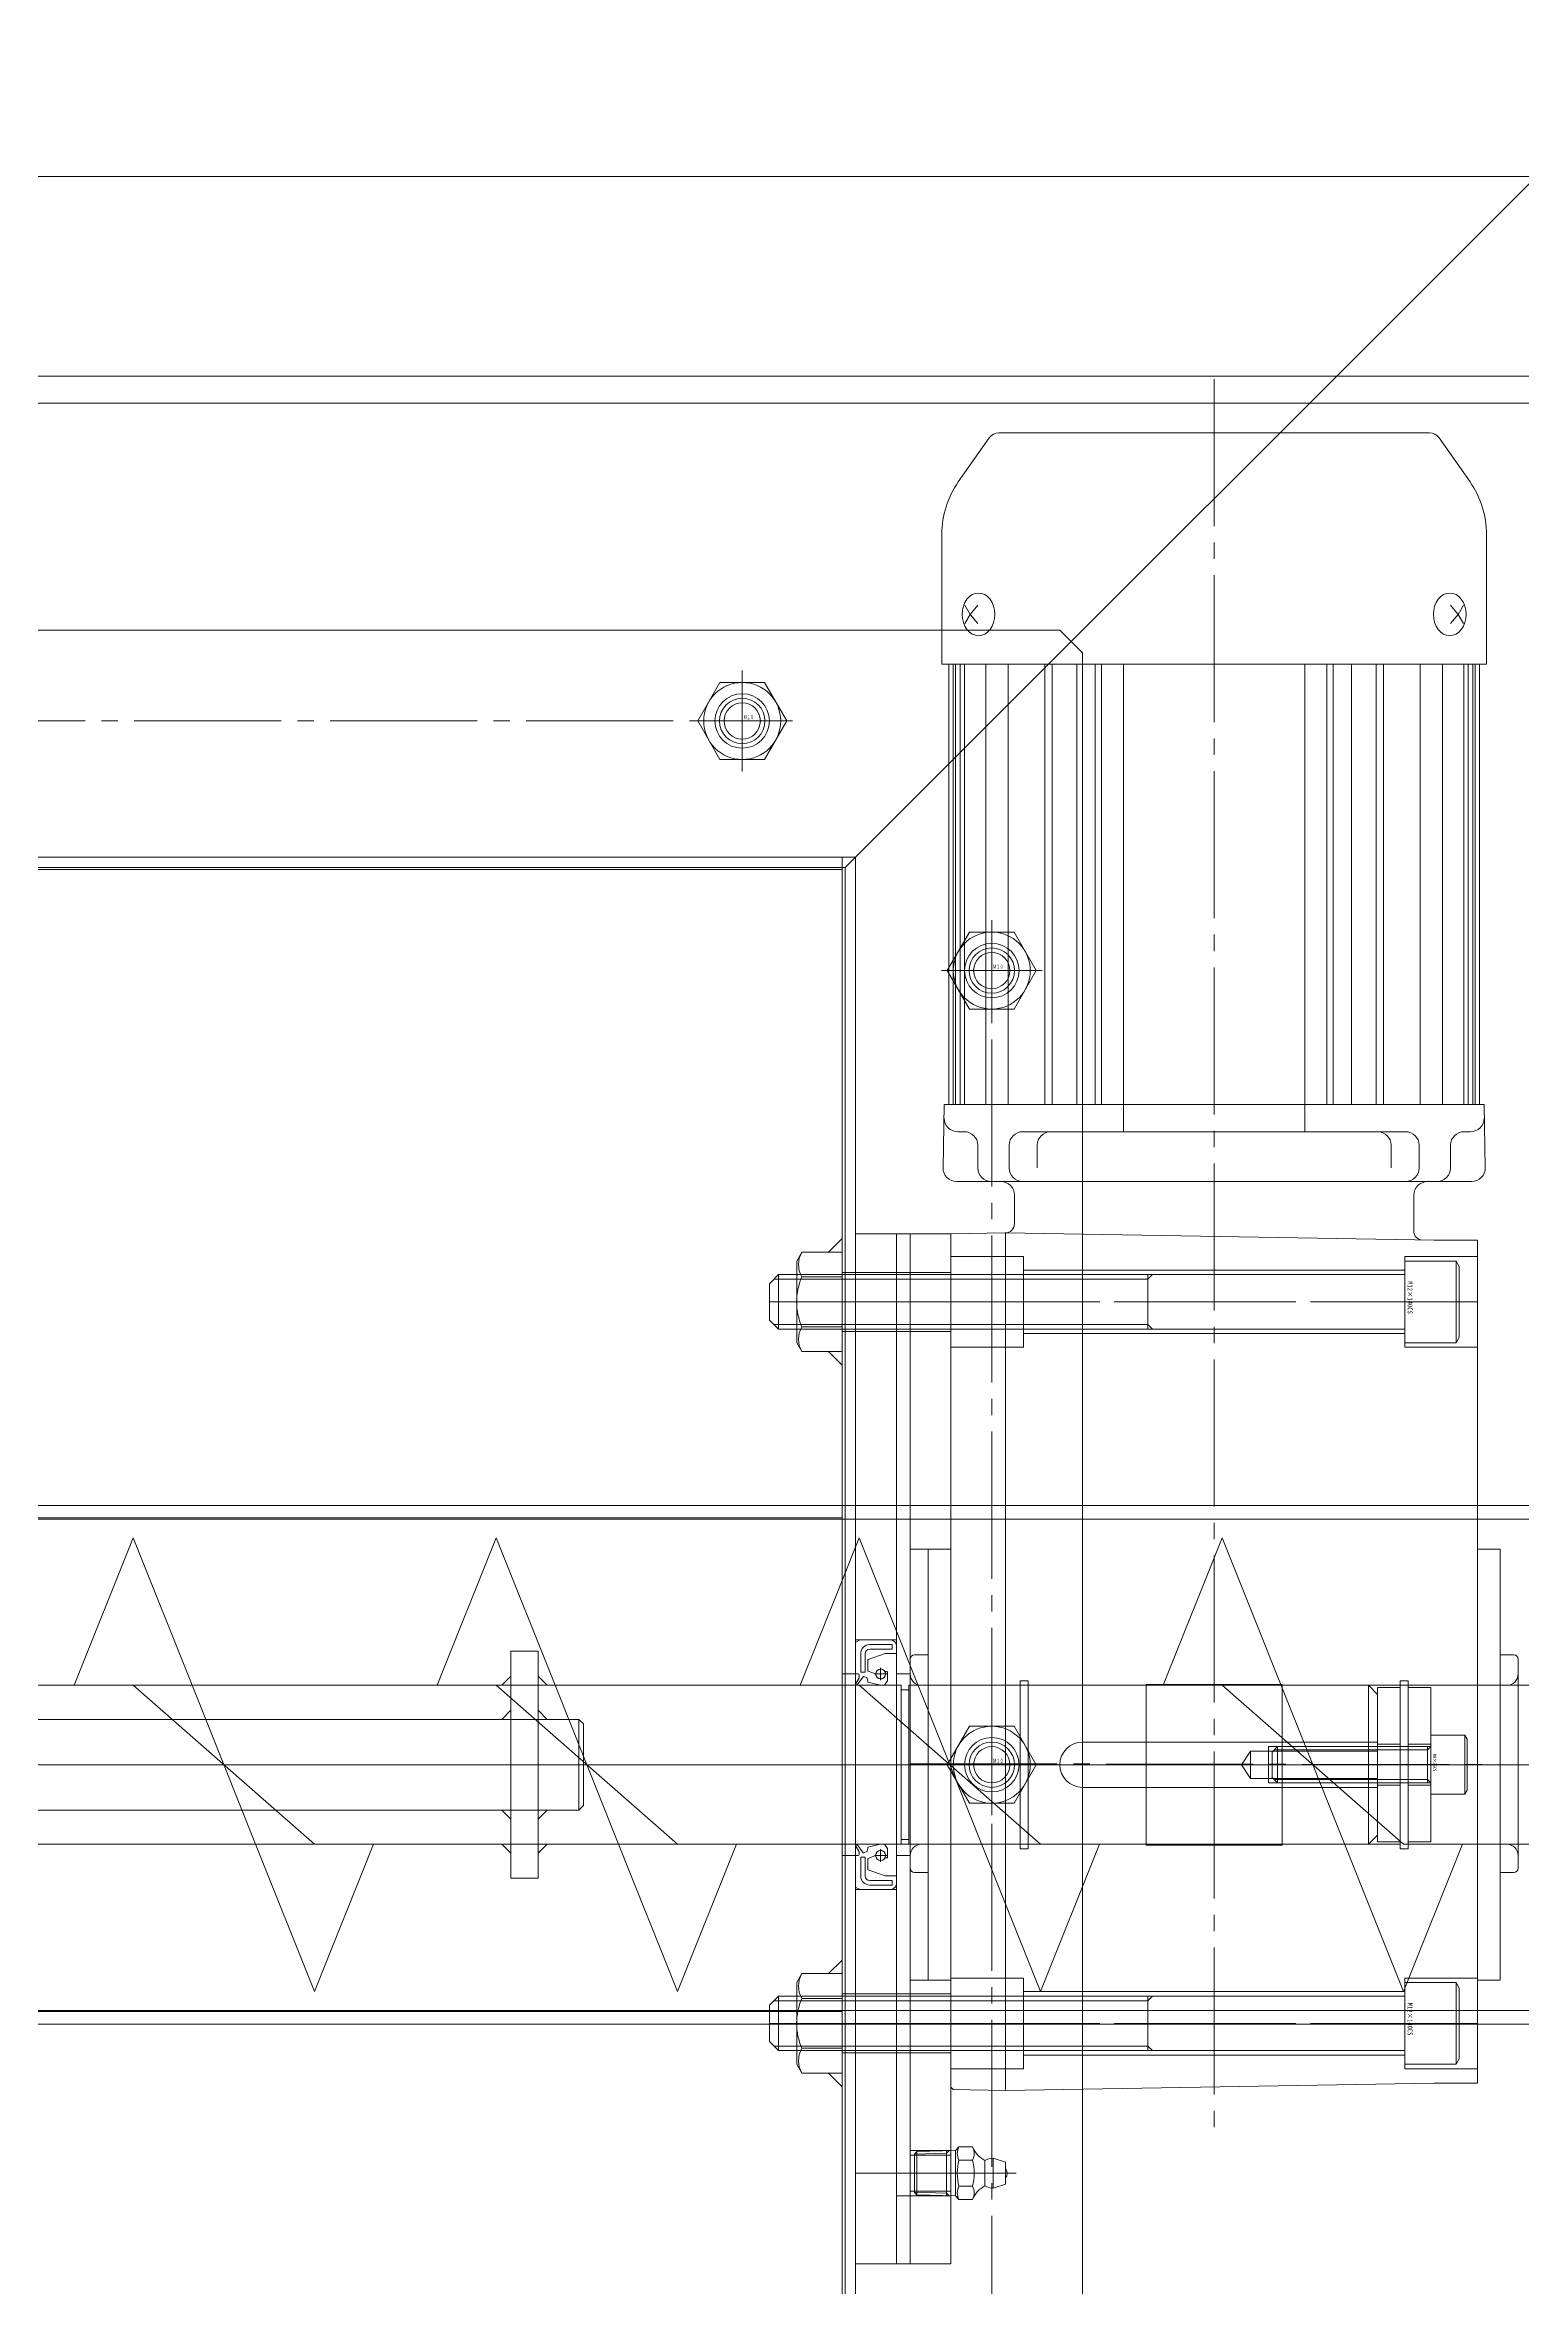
# Model space of a CAD drawing. Units: millimetres at full size. Extents: x -19442 to 19442, y -5866 to 5866.
# Drawn here: x 6151.1 to 6476.6, y 2215.5 to 2709.6 of the extents above; entities that cross this region are included whole.
import ezdxf
from ezdxf.enums import TextEntityAlignment as Align

# ---------------------------------------------------------------- set-up
doc = ezdxf.new("R2010")
doc.units = ezdxf.units.MM
doc.header["$LTSCALE"] = 3.6
doc.linetypes.add('CHAIN2', pattern=[12, 9, -1, 1, -1])
for name, color, linetype, lineweight in [('0-3_04_HIDDEN', 7, 'Continuous', 9), ('0-4_05_CENTER', 2, 'CHAIN2', 9), ('0-6_0', 2, 'Continuous', 9), ('0-7_10_DRAFT', 1, 'Continuous', 9), ('0-8_03_かくれ線', 5, 'Continuous', 9), ('0-9_04_中心線', 4, 'CHAIN2', 9), ('0-C_01_外形線', 134, 'Continuous', 9), ('0-D_02_細線', 6, 'Continuous', 9)]:
    doc.layers.add(name, color=color, linetype=linetype, lineweight=lineweight)
doc.styles.add('ＭＳ ゴシック', font='')
doc.styles.get('ＭＳ ゴシック').set_extended_font_data('MS Gothic')

# ---------------------------------------------------------------- blocks, each defined once
blk = doc.blocks.new('A$C1140449C_1')
at = {"layer": '0-3_04_HIDDEN'}
for points in [[(-245, -250), (245, -250), (250, -245), (250, 245), (245, 250), (-245, 250), (-250, 245), (-250, -245)], [(-200, -200), (200, -200), (200, 200), (-200, 200)]]:
    blk.add_lwpolyline(points, close=True, dxfattribs=at)
for centre in [(175, 230), (230, 175), (230, 0)]:
    blk.add_circle(centre, 6, dxfattribs=at)
at = {"layer": '0-4_05_CENTER'}
for p, q in [((175, 220), (175, 240)), ((165, 230), (185, 230)), ((230, 185), (230, 165)), ((220, 175), (240, 175)), ((230, 10), (230, -10)), ((668.35, 0), (-668.35, 0)), ((220, 0), (240, 0))]:
    blk.add_line(p, q, dxfattribs=at)
at = {"layer": '0-6_0', "color": 134}
blk.add_line((598, 598), (197.7, 197.7), dxfattribs=at)
blk.add_lwpolyline([(-197.7, -197.7), (197.7, -197.7), (197.7, 197.7), (-197.7, 197.7)], close=True, dxfattribs=at)
blk = doc.blocks.new('M10Nua_1_1_1')
at = {"layer": '0-3_04_HIDDEN', "linetype": 'CHAIN2'}
for p, q in [((0, -11.104), (0, 11.104)), ((11.104, 0), (-11.104, 0))]:
    blk.add_line(p, q, dxfattribs=at)
at = {"layer": '0-3_04_HIDDEN'}
for q in [(-9.8, 0), (4.9, 8.487)]:
    blk.add_line((-4.9, 8.487), q, dxfattribs=at)
for points in [[(4.9, -8.487), (9.8, 0), (4.9, 8.487)], [(-9.8, 0), (-4.9, -8.487), (4.9, -8.487)]]:
    blk.add_lwpolyline(points, dxfattribs=at)
for radius in [8.487, 5, 4]:
    blk.add_circle((0, 0), radius, dxfattribs=at)
at = {"layer": '0-7_10_DRAFT', "style": 'ＭＳ ゴシック', "width": 0.6}
blk.add_text('Ｍ１０', height=0.9164, dxfattribs=at).set_placement((0.256, 0.117), align=Align.BOTTOM_LEFT)
blk = doc.blocks.new('A$C01295FB4_1')
at = {"layer": '0-3_04_HIDDEN'}
for p in [(175, 230), (230, 175), (230, 0)]:
    blk.add_blockref('M10Nua_1_1_1', p, dxfattribs=at)
at = {"layer": '0-6_0'}
blk.add_blockref('A$C1140449C_1', (0, 0), dxfattribs=at)
blk = doc.blocks.new('A$C1E0E4AAD_1')
at = {"layer": '0-3_04_HIDDEN'}
blk.add_line((-160, 606), (950, 606), dxfattribs=at)
blk.add_lwpolyline([(-160, 600), (950, 600), (950, 645), (945, 650), (-155, 650), (-160, 645)], close=True, dxfattribs=at)
blk = doc.blocks.new('A$C704D04FF_1')
at = {"layer": '0-3_04_HIDDEN'}
blk.add_line((-675, 381), (325, 381), dxfattribs=at)
blk.add_lwpolyline([(-675, 375), (325, 375), (325, 420), (320, 425), (-670, 425), (-675, 420)], close=True, dxfattribs=at)
blk = doc.blocks.new('A$C12B059C0_1')
at = {"layer": '0-3_04_HIDDEN'}
for name, p in [('A$C1E0E4AAD_1', (-625, -225)), ('A$C704D04FF_1', (0, 0))]:
    blk.add_blockref(name, p, dxfattribs=at)
blk = doc.blocks.new('U1237')
at = {"layer": '0-9_04_中心線'}
for p, q in [((0, 1.2), (0, 9.5)), ((-9.5, 0), (-1.2, 0)), ((1.2, 0), (9.5, 0)), ((0, -9.5), (0, -1.2))]:
    blk.add_line(p, q, dxfattribs=at)
at = {"layer": '0-9_04_中心線', "linetype": 'Continuous'}
for p, q in [((-0.6, 0), (0.6, 0)), ((0, -0.6), (0, 0.6))]:
    blk.add_line(p, q, dxfattribs=at)
blk = doc.blocks.new('U1220')
at = {"layer": '0-9_04_中心線'}
for p, q in [((0, 1.2), (0, 9.5)), ((-9.5, 0), (-1.2, 0)), ((1.2, 0), (9.5, 0)), ((0, -9.5), (0, -1.2))]:
    blk.add_line(p, q, dxfattribs=at)
at = {"layer": '0-9_04_中心線', "linetype": 'Continuous'}
for p, q in [((-0.6, 0), (0.6, 0)), ((0, -0.6), (0, 0.6))]:
    blk.add_line(p, q, dxfattribs=at)
blk = doc.blocks.new('U1231')
at = {"layer": '0-9_04_中心線'}
for p, q in [((0, 1.2), (0, 9.5)), ((-9.5, 0), (-1.2, 0)), ((1.2, 0), (9.5, 0)), ((0, -9.5), (0, -1.2))]:
    blk.add_line(p, q, dxfattribs=at)
at = {"layer": '0-9_04_中心線', "linetype": 'Continuous'}
for p, q in [((-0.6, 0), (0.6, 0)), ((0, -0.6), (0, 0.6))]:
    blk.add_line(p, q, dxfattribs=at)

msp = doc.modelspace()

# ---------------------------------------------------------------- linework, layer by layer
at = {"layer": '0-3_04_HIDDEN'}
for p, q in [((6253.74, 2348.072), (6259.74, 2348.072)), ((6253.74, 2340.572), (6259.74, 2340.572)), ((6253.74, 2320.572), (6259.74, 2320.572)), ((6253.74, 2313.072), (6259.74, 2313.072))]:
    msp.add_line(p, q, dxfattribs=at)
at = {"layer": '0-6_0', "color": 134}
for p, q in [((5932.74, 2527.822), (6326.74, 2527.822)), ((6317.877, 2443.541), (6316.74, 2441.572)), ((6316.74, 2441.572), (6316.74, 2423.572)), ((6326.74, 2443.541), (6317.877, 2443.541)), ((6326.74, 2443.541), (6326.74, 2421.602)), ((6326.74, 2438.057), (6317.877, 2438.057)), ((6326.74, 2427.087), (6317.877, 2427.087)), ((6317.877, 2421.602), (6316.74, 2423.572)), ((6326.74, 2421.602), (6317.877, 2421.602)), ((6326.74, 2384.722), (5932.74, 2384.722)), ((6157.492, 2348.072), (6170.492, 2380.572)), ((6170.492, 2380.572), (6183.492, 2348.072)), ((6237.492, 2348.072), (6250.492, 2380.572)), ((6250.492, 2380.572), (6263.492, 2348.072)), ((6317.492, 2348.072), (6326.74, 2371.191)), ((6132.738, 2348.072), (6253.74, 2348.072)), ((6259.74, 2348.072), (6326.738, 2348.072)), ((6132.738, 2340.572), (6253.74, 2340.572)), ((6132.738, 2320.572), (6253.74, 2320.572)), ((6253.74, 2313.072), (6132.738, 2313.072)), ((6197.491, 2313.072), (6210.492, 2280.572)), ((6210.492, 2280.572), (6223.492, 2313.072)), ((6326.738, 2313.072), (6259.74, 2313.072)), ((6277.492, 2313.072), (6290.492, 2280.572)), ((6290.492, 2280.572), (6303.492, 2313.072)), ((6317.877, 2284.541), (6316.74, 2282.572)), ((6326.74, 2284.541), (6317.877, 2284.541)), ((6326.74, 2284.541), (6326.74, 2262.602)), ((6316.74, 2282.572), (6316.74, 2264.572)), ((6326.74, 2279.057), (6317.877, 2279.057)), ((6316.74, 2276.422), (5932.74, 2276.422)), ((5932.74, 2276.172), (6316.74, 2276.172)), ((6326.74, 2268.087), (6317.877, 2268.087)), ((6317.877, 2262.602), (6316.74, 2264.572)), ((6326.74, 2262.602), (6317.877, 2262.602))]:
    msp.add_line(p, q, dxfattribs=at)
for points in [[(5932.74, 2384.972), (6326.74, 2384.972), (6326.74, 2530.572), (5932.74, 2530.572)], [(6326.74, 2530.572), (6329.74, 2530.572), (6329.74, 2130.572), (6326.74, 2130.572)], [(6323.74, 2443.541), (6326.74, 2443.541), (6326.74, 2446.541)], [(6323.74, 2421.602), (6326.74, 2421.602), (6326.74, 2418.602)], [(6253.74, 2305.572), (6253.74, 2355.572), (6259.74, 2355.572), (6259.74, 2305.572)], [(6323.74, 2284.541), (6326.74, 2284.541), (6326.74, 2287.541)], [(6323.74, 2262.602), (6326.74, 2262.602), (6326.74, 2259.602)]]:
    msp.add_lwpolyline(points, close=True, dxfattribs=at)
at = {"layer": '0-6_0', "color": 3}
for points in [[(6253.74, 2348.072), (6251.74, 2348.072), (6253.74, 2350.072)], [(6259.74, 2348.072), (6261.74, 2348.072), (6259.74, 2350.072)], [(6253.74, 2340.572), (6251.74, 2340.572), (6253.74, 2342.572)], [(6259.74, 2340.572), (6261.74, 2340.572), (6259.74, 2342.572)], [(6253.74, 2320.572), (6251.74, 2320.572), (6253.74, 2318.572)], [(6259.74, 2320.572), (6261.74, 2320.572), (6259.74, 2318.572)], [(6253.74, 2313.072), (6251.74, 2313.072), (6253.74, 2311.072)], [(6259.74, 2313.072), (6261.74, 2313.072), (6259.74, 2311.072)]]:
    msp.add_lwpolyline(points, close=True, dxfattribs=at)
at = {"layer": '0-6_0', "color": 134}
for points in [[(6259.74, 2320.572), (6268.74, 2320.572), (6268.74, 2340.572), (6259.74, 2340.572)], [(6268.74, 2320.572), (6269.74, 2321.572), (6269.74, 2339.572), (6268.74, 2340.572)], [(6326.74, 2276.172), (6326.74, 2130.572), (5932.74, 2130.572), (5932.74, 2276.172)]]:
    msp.add_lwpolyline(points, dxfattribs=at)
for centre, radius, start, end in [((6322.627, 2440.799), 5.485, 150.00001, 209.99999), ((6330.535, 2432.572), 13.796, 156.57346, 203.42654), ((6322.627, 2424.344), 5.485, 150.00001, 209.99999), ((6322.627, 2281.799), 5.485, 150.00001, 209.99999), ((6330.535, 2273.572), 13.796, 156.57346, 203.42654), ((6322.627, 2265.344), 5.485, 150.00001, 209.99999)]:
    msp.add_arc(centre, radius, start, end, dxfattribs=at)
at = {"layer": '0-8_03_かくれ線'}
for p, q in [((6408.74, 2624.072), (6361.297, 2624.072)), ((6408.74, 2624.072), (6456.183, 2624.072)), ((6352.357, 2613.237), (6359.167, 2622.963)), ((6465.123, 2613.237), (6458.313, 2622.963)), ((6348.74, 2573.072), (6348.74, 2601.766)), ((6468.74, 2573.072), (6468.74, 2601.766)), ((6353.824, 2586.072), (6355, 2584.072)), ((6355, 2584.072), (6356.652, 2586.072)), ((6462.48, 2584.072), (6460.827, 2586.072)), ((6463.656, 2586.072), (6462.48, 2584.072)), ((6408.74, 2573.072), (6348.74, 2573.072)), ((6350.24, 2476.072), (6350.24, 2573.072)), ((6351.24, 2573.072), (6351.24, 2476.072)), ((6351.74, 2573.072), (6351.74, 2476.072)), ((6352.74, 2573.072), (6352.74, 2476.072)), ((6353.74, 2573.072), (6353.74, 2476.072)), ((6358.424, 2573.072), (6358.424, 2476.072)), ((6363.374, 2573.072), (6363.374, 2476.072)), ((6371.421, 2573.072), (6371.421, 2476.072)), ((6373.025, 2573.072), (6373.025, 2476.072)), ((6378.458, 2573.072), (6378.458, 2476.072)), ((6382.548, 2573.072), (6382.548, 2476.072)), ((6383.91, 2573.072), (6383.91, 2476.072)), ((6388.74, 2573.072), (6388.74, 2476.072)), ((6408.74, 2573.072), (6468.74, 2573.072)), ((6428.74, 2573.072), (6428.74, 2476.072)), ((6433.57, 2573.072), (6433.57, 2476.072)), ((6434.932, 2573.072), (6434.932, 2476.072)), ((6439.022, 2573.072), (6439.022, 2476.072)), ((6444.454, 2573.072), (6444.454, 2476.072)), ((6446.059, 2573.072), (6446.059, 2476.072)), ((6454.106, 2573.072), (6454.106, 2476.072)), ((6459.055, 2573.072), (6459.055, 2476.072)), ((6463.74, 2573.072), (6463.74, 2476.072)), ((6464.74, 2573.072), (6464.74, 2476.072)), ((6465.74, 2573.072), (6465.74, 2476.072)), ((6466.24, 2573.072), (6466.24, 2476.072)), ((6467.24, 2476.072), (6467.24, 2573.072)), ((6349.257, 2476.072), (6349.001, 2462.123)), ((6408.74, 2476.072), (6349.24, 2476.072)), ((6388.74, 2476.072), (6388.74, 2470.072)), ((6408.74, 2476.072), (6468.24, 2476.072)), ((6428.74, 2476.072), (6428.74, 2470.072)), ((6468.222, 2476.072), (6468.479, 2462.123)), ((6353.24, 2470.072), (6352.24, 2470.072)), ((6353.24, 2470.072), (6353.644, 2470.072)), ((6353.24, 2470.072), (6353.644, 2470.072)), ((6356.644, 2467.072), (6356.644, 2462.072)), ((6363.555, 2467.072), (6363.555, 2462.072)), ((6366.555, 2470.072), (6408.74, 2470.072)), ((6369.739, 2467.072), (6369.739, 2462.072)), ((6450.925, 2470.072), (6408.74, 2470.072)), ((6447.741, 2467.072), (6447.741, 2462.072)), ((6453.925, 2467.072), (6453.925, 2462.072)), ((6460.836, 2467.072), (6460.836, 2462.072)), ((6464.24, 2470.072), (6463.836, 2470.072)), ((6464.24, 2470.072), (6465.24, 2470.072)), ((6352.001, 2459.072), (6465.479, 2459.072)), ((6364.74, 2456.072), (6364.74, 2449.781)), ((6452.74, 2448.176), (6452.74, 2456.072)), ((6350.74, 2447.572), (6362.74, 2447.781)), ((6350.74, 2346.773), (6350.74, 2447.572)), ((6362.74, 2447.781), (6457.24, 2446.132)), ((6362.74, 2447.781), (6362.74, 2346.773)), ((6457.24, 2446.132), (6466.74, 2446.132)), ((6466.74, 2446.132), (6466.74, 2346.773)), ((6450.74, 2423.572), (6450.74, 2441.572)), ((6450.74, 2441.572), (6462.04, 2441.572)), ((6462.04, 2441.572), (6462.74, 2440.359)), ((6462.04, 2423.572), (6462.04, 2441.572)), ((6450.74, 2438.572), (6316.74, 2438.572)), ((6394.158, 2437.572), (6316.74, 2437.572)), ((6329.74, 2439.072), (6326.74, 2439.072)), ((6338.74, 2439.072), (6329.74, 2439.072)), ((6341.74, 2439.072), (6338.74, 2439.072)), ((6350.74, 2439.072), (6341.74, 2439.072)), ((6366.74, 2439.572), (6450.74, 2439.572)), ((6394.158, 2426.572), (6394.158, 2438.572)), ((6394.158, 2437.572), (6395.158, 2438.572)), ((6462.74, 2424.784), (6462.74, 2440.359)), ((6394.158, 2427.572), (6316.74, 2427.572)), ((6450.74, 2426.572), (6316.74, 2426.572)), ((6394.158, 2427.572), (6395.158, 2426.572)), ((6329.74, 2426.072), (6326.74, 2426.072)), ((6338.74, 2426.072), (6329.74, 2426.072)), ((6341.74, 2426.072), (6338.74, 2426.072)), ((6350.74, 2426.072), (6341.74, 2426.072)), ((6366.74, 2425.572), (6450.74, 2425.572)), ((6450.74, 2423.572), (6462.04, 2423.572)), ((6462.04, 2423.572), (6462.74, 2424.784)), ((5879.74, 2387.722), (6327.74, 2387.722)), ((5932.74, 2387.722), (6326.74, 2387.722)), ((6769.74, 2387.722), (6327.74, 2387.722)), ((6329.74, 2387.722), (6329.74, 2273.422)), ((6326.74, 2384.722), (7025.74, 2384.722)), ((6329.74, 2384.722), (6326.74, 2384.722)), ((6330.492, 2380.572), (6326.74, 2371.191)), ((6330.492, 2380.572), (6370.492, 2280.572)), ((6350.74, 2378.072), (6341.74, 2378.072)), ((6345.74, 2330.572), (6345.74, 2378.072)), ((6345.74, 2283.072), (6345.74, 2378.072)), ((6345.74, 2378.072), (6350.74, 2378.072)), ((6471.74, 2378.072), (6466.74, 2378.072)), ((6471.74, 2330.343), (6471.74, 2378.072)), ((6338.74, 2358.072), (6329.74, 2358.072)), ((6329.74, 2357.51), (6329.74, 2350.672)), ((6330.718, 2358.061), (6329.795, 2357.599)), ((6330.718, 2358.061), (6329.795, 2357.599)), ((6337.708, 2358.072), (6330.763, 2358.072)), ((6337.708, 2358.072), (6330.763, 2358.072)), ((6332.412, 2351.315), (6332.412, 2353.667)), ((6332.479, 2353.761), (6336.224, 2355.066)), ((6337.79, 2356.072), (6332.846, 2356.072)), ((6336.256, 2355.072), (6338.64, 2355.072)), ((6341.74, 2353.8), (6341.74, 2330.8)), ((6342.74, 2354.8), (6345.74, 2354.8)), ((6474.74, 2354.8), (6471.74, 2354.8)), ((6475.74, 2353.8), (6475.74, 2330.8)), ((6170.492, 2348.072), (6103.492, 2348.072)), ((6170.492, 2348.072), (6210.492, 2313.072)), ((6250.492, 2348.072), (6183.492, 2348.072)), ((6183.492, 2348.072), (6197.491, 2313.072)), ((6250.492, 2348.072), (6290.492, 2313.072)), ((6259.74, 2348.072), (6253.74, 2348.072)), ((6330.492, 2348.072), (6263.492, 2348.072)), ((6263.492, 2348.072), (6277.492, 2313.072)), ((6339.738, 2348.072), (6326.738, 2348.072)), ((6329.74, 2350.572), (6326.74, 2350.572)), ((6338.74, 2348.072), (6329.74, 2348.072)), ((6329.84, 2350.572), (6330.292, 2350.572)), ((6330.492, 2348.072), (6370.492, 2313.072)), ((6331.507, 2349.988), (6332.198, 2349.707)), ((6334.14, 2350.572), (6332.476, 2351.222)), ((6336.64, 2351.091), (6336.209, 2351.091)), ((6336.74, 2349.117), (6336.74, 2350.991)), ((6341.74, 2350.572), (6338.74, 2350.572)), ((6339.738, 2313.072), (6339.738, 2348.072)), ((6341.488, 2347.072), (6339.738, 2347.072)), ((6410.492, 2348.072), (6343.492, 2348.072)), ((6344.24, 2348.073), (6365.99, 2348.072)), ((6367.74, 2348.072), (6393.74, 2348.072)), ((6410.492, 2348.072), (6450.492, 2313.072)), ((6490.492, 2348.072), (6423.492, 2348.072)), ((6423.74, 2348.072), (6449.74, 2348.072)), ((6442.738, 2348.072), (6442.738, 2313.072)), ((6473.24, 2348.072), (6451.49, 2348.072)), ((6350.74, 2346.773), (6350.74, 2259.491)), ((6362.74, 2346.773), (6362.74, 2258.781)), ((6466.74, 2346.773), (6466.74, 2260.431)), ((6259.74, 2340.572), (6253.74, 2340.572)), ((6379.738, 2335.572), (6444.738, 2335.572)), ((6416.738, 2333.572), (6414.736, 2330.572)), ((6420.738, 2334.572), (6444.738, 2334.572)), ((6420.738, 2326.572), (6420.738, 2334.572)), ((6421.49, 2327.772), (6421.49, 2333.372)), ((6455.74, 2333.822), (6421.94, 2333.822)), ((6422.69, 2326.572), (6422.69, 2334.572)), ((6444.738, 2335.072), (6449.738, 2335.072)), ((6451.49, 2335.072), (6456.49, 2335.072)), ((6455.74, 2326.572), (6455.74, 2334.572)), ((6455.74, 2333.822), (6456.49, 2334.572)), ((6456.49, 2324.072), (6456.49, 2337.072)), ((6456.49, 2337.072), (6463.99, 2337.072)), ((6463.99, 2324.072), (6463.99, 2337.072)), ((6463.99, 2337.072), (6464.49, 2336.206)), ((6464.49, 2324.938), (6464.49, 2336.206)), ((6341.74, 2307.8), (6341.74, 2330.8)), ((6414.736, 2330.572), (6416.738, 2327.572)), ((6416.738, 2327.572), (6444.738, 2327.572)), ((6455.74, 2327.322), (6421.94, 2327.322)), ((6455.74, 2327.322), (6456.49, 2326.572)), ((6471.74, 2330.343), (6471.74, 2283.072)), ((6475.74, 2307.8), (6475.74, 2330.8)), ((6379.738, 2325.572), (6444.738, 2325.572)), ((6420.738, 2326.572), (6444.738, 2326.572)), ((6444.738, 2326.072), (6449.738, 2326.072)), ((6451.49, 2326.072), (6456.49, 2326.072)), ((6456.49, 2324.072), (6463.99, 2324.072)), ((6463.99, 2324.072), (6464.49, 2324.938)), ((6259.74, 2320.572), (6253.74, 2320.572)), ((6130.492, 2313.072), (6197.492, 2313.072)), ((6210.492, 2313.072), (6277.492, 2313.072)), ((6259.74, 2313.072), (6253.74, 2313.072)), ((6290.492, 2313.072), (6357.492, 2313.072)), ((6339.738, 2313.072), (6326.738, 2313.072)), ((6338.74, 2313.072), (6329.74, 2313.072)), ((6341.488, 2314.072), (6339.738, 2314.072)), ((6344.239, 2313.073), (6365.989, 2313.072)), ((6367.74, 2313.072), (6393.74, 2313.072)), ((6370.492, 2280.572), (6383.492, 2313.072)), ((6370.492, 2313.072), (6437.492, 2313.072)), ((6423.74, 2313.072), (6449.74, 2313.072)), ((6450.492, 2280.572), (6463.492, 2313.072)), ((6450.492, 2313.072), (6517.492, 2313.072)), ((6473.24, 2313.072), (6451.49, 2313.072)), ((6329.74, 2310.572), (6326.74, 2310.572)), ((6329.74, 2303.634), (6329.74, 2310.472)), ((6329.84, 2310.572), (6330.292, 2310.572)), ((6331.507, 2311.156), (6332.198, 2311.437)), ((6332.412, 2309.829), (6332.412, 2307.477)), ((6334.14, 2310.572), (6332.476, 2309.922)), ((6336.64, 2310.052), (6336.209, 2310.052)), ((6336.74, 2312.027), (6336.74, 2310.152)), ((6341.74, 2310.572), (6338.74, 2310.572)), ((6338.74, 2303.072), (6329.74, 2303.072)), ((6330.718, 2303.082), (6329.795, 2303.544)), ((6330.718, 2303.082), (6329.795, 2303.544)), ((6337.708, 2303.072), (6330.763, 2303.072)), ((6337.708, 2303.072), (6330.763, 2303.072)), ((6332.479, 2307.382), (6336.224, 2306.077)), ((6337.79, 2305.072), (6332.846, 2305.072)), ((6336.256, 2306.072), (6338.64, 2306.072)), ((6342.74, 2306.8), (6345.74, 2306.8)), ((6474.74, 2306.8), (6471.74, 2306.8)), ((6350.74, 2283.072), (6341.74, 2283.072)), ((6345.74, 2283.072), (6350.74, 2283.072)), ((6471.74, 2283.072), (6466.74, 2283.072)), ((6450.74, 2279.572), (6316.74, 2279.572)), ((6394.158, 2278.572), (6316.74, 2278.572)), ((6329.74, 2280.072), (6326.74, 2280.072)), ((6338.74, 2280.072), (6329.74, 2280.072)), ((6341.74, 2280.072), (6338.74, 2280.072)), ((6350.74, 2280.072), (6341.74, 2280.072)), ((6366.74, 2280.572), (6450.74, 2280.572)), ((6394.158, 2267.572), (6394.158, 2279.572)), ((6394.158, 2278.572), (6395.158, 2279.572)), ((6450.74, 2264.572), (6450.74, 2282.572)), ((6450.74, 2282.572), (6462.04, 2282.572)), ((6462.04, 2282.572), (6462.74, 2281.359)), ((6462.04, 2264.572), (6462.04, 2282.572)), ((6462.74, 2265.784), (6462.74, 2281.359)), ((5879.74, 2273.422), (6327.74, 2273.422)), ((5932.74, 2273.422), (6326.74, 2273.422)), ((6316.74, 2276.422), (7025.74, 2276.422)), ((6316.74, 2276.172), (6326.74, 2276.172)), ((6329.74, 2276.422), (6326.74, 2276.422)), ((6769.74, 2273.422), (6327.74, 2273.422)), ((6394.158, 2268.572), (6316.74, 2268.572)), ((6394.158, 2268.572), (6395.158, 2267.572)), ((6450.74, 2267.572), (6316.74, 2267.572)), ((6329.74, 2267.072), (6326.74, 2267.072)), ((6338.74, 2267.072), (6329.74, 2267.072)), ((6341.74, 2267.072), (6338.74, 2267.072)), ((6350.74, 2267.072), (6341.74, 2267.072)), ((6366.74, 2266.572), (6450.74, 2266.572)), ((6450.74, 2264.572), (6462.04, 2264.572)), ((6462.04, 2264.572), (6462.74, 2265.784)), ((6350.74, 2259.491), (6351.239, 2258.982)), ((6351.239, 2258.982), (6362.74, 2258.781)), ((6362.74, 2258.781), (6457.24, 2260.431)), ((6457.24, 2260.431), (6466.74, 2260.431)), ((6350.74, 2245.572), (6341.74, 2245.572)), ((6350.74, 2244.572), (6341.74, 2244.572)), ((6343.239, 2245.326), (6342.74, 2244.794)), ((6349.74, 2244.948), (6342.74, 2244.73)), ((6342.74, 2244.794), (6342.74, 2236.331)), ((6351.74, 2245.592), (6343.239, 2245.326)), ((6343.24, 2245.326), (6343.24, 2235.831)), ((6349.74, 2244.948), (6350.339, 2245.548)), ((6349.74, 2235.671), (6349.74, 2245.471)), ((6352.492, 2246.344), (6351.74, 2245.592)), ((6351.74, 2245.571), (6351.74, 2235.571)), ((6355.492, 2246.344), (6352.492, 2246.344)), ((6355.492, 2243.457), (6352.492, 2243.457)), ((6358.24, 2243.371), (6358.24, 2237.771)), ((6360.04, 2243.871), (6360.04, 2237.271)), ((6362.74, 2242.971), (6360.04, 2243.871)), ((6351.74, 2243.071), (6351.74, 2243.071)), ((6351.74, 2240.571), (6351.74, 2240.57)), ((6362.74, 2242.971), (6362.74, 2238.171)), ((6341.74, 2235.572), (6338.74, 2235.572)), ((6350.74, 2236.572), (6341.74, 2236.572)), ((6350.74, 2235.572), (6341.74, 2235.572)), ((6342.74, 2236.412), (6349.74, 2236.193)), ((6342.74, 2236.331), (6343.256, 2235.815)), ((6343.256, 2235.815), (6351.74, 2235.549)), ((6349.74, 2236.193), (6350.339, 2235.593)), ((6351.74, 2235.549), (6352.492, 2234.797)), ((6355.492, 2237.684), (6352.492, 2237.684)), ((6355.492, 2234.797), (6352.492, 2234.797)), ((6362.74, 2238.171), (6360.04, 2237.271))]:
    msp.add_line(p, q, dxfattribs=at)
for points in [[(6356.816, 2579.372), (6357.519, 2579.462), (6358.195, 2579.729), (6358.818, 2580.164), (6359.364, 2580.748), (6359.812, 2581.461), (6360.145, 2582.273), (6360.35, 2583.155), (6360.42, 2584.072), (6360.35, 2584.989), (6360.145, 2585.87), (6359.812, 2586.683), (6359.364, 2587.395), (6358.818, 2587.98), (6358.195, 2588.414), (6357.519, 2588.681), (6356.816, 2588.772), (6356.113, 2588.681), (6355.438, 2588.414), (6354.815, 2587.98), (6354.269, 2587.395), (6353.82, 2586.683), (6353.487, 2585.87), (6353.282, 2584.989), (6353.213, 2584.072), (6353.282, 2583.155), (6353.487, 2582.273), (6353.82, 2581.461), (6354.269, 2580.748), (6354.815, 2580.164), (6355.438, 2579.729), (6356.113, 2579.462)], [(6460.663, 2579.372), (6461.366, 2579.462), (6462.042, 2579.729), (6462.665, 2580.164), (6463.211, 2580.748), (6463.659, 2581.461), (6463.992, 2582.273), (6464.197, 2583.155), (6464.267, 2584.072), (6464.197, 2584.989), (6463.992, 2585.87), (6463.659, 2586.683), (6463.211, 2587.395), (6462.665, 2587.98), (6462.042, 2588.414), (6461.366, 2588.681), (6460.663, 2588.772), (6459.961, 2588.681), (6459.285, 2588.414), (6458.662, 2587.98), (6458.116, 2587.395), (6457.667, 2586.683), (6457.335, 2585.87), (6457.129, 2584.989), (6457.06, 2584.072), (6457.129, 2583.155), (6457.335, 2582.273), (6457.667, 2581.461), (6458.116, 2580.748), (6458.662, 2580.164), (6459.285, 2579.729), (6459.961, 2579.462)], [(5884.74, 2080.572), (6374.74, 2080.572), (6379.74, 2085.572), (6379.74, 2575.572), (6374.74, 2580.572), (5884.74, 2580.572), (5879.74, 2575.572), (5879.74, 2085.572)], [(5929.74, 2130.572), (6329.74, 2130.572), (6329.74, 2530.572), (5929.74, 2530.572)], [(6338.74, 2220.572), (6338.74, 2447.572), (6329.74, 2447.572), (6329.74, 2220.572)], [(6341.74, 2220.572), (6341.74, 2447.572), (6338.74, 2447.572), (6338.74, 2220.572)], [(6350.74, 2220.572), (6350.74, 2447.572), (6341.74, 2447.572), (6341.74, 2220.572)], [(6341.488, 2348.072), (6442.738, 2348.072), (6444.738, 2346.072), (6444.738, 2315.072), (6442.738, 2313.072), (6341.488, 2313.072)], [(6365.99, 2312.072), (6367.74, 2312.072), (6367.74, 2349.072), (6365.99, 2349.072)], [(6393.74, 2312.872), (6423.74, 2312.872), (6423.74, 2348.272), (6393.74, 2348.272)], [(6444.738, 2313.572), (6449.738, 2313.572), (6449.738, 2347.572), (6444.738, 2347.572)], [(6449.74, 2312.072), (6451.49, 2312.072), (6451.49, 2349.072), (6449.74, 2349.072)], [(6451.49, 2313.572), (6456.49, 2313.572), (6456.49, 2347.572), (6451.49, 2347.572)]]:
    msp.add_lwpolyline(points, close=True, dxfattribs=at)
for points in [[(6353.824, 2582.072), (6355, 2584.072), (6356.652, 2582.072)], [(6463.656, 2582.072), (6462.48, 2584.072), (6460.827, 2582.072)], [(6350.74, 2442.572), (6366.74, 2442.572), (6366.74, 2422.572), (6350.74, 2422.572)], [(6466.74, 2442.572), (6450.74, 2442.572), (6450.74, 2422.572), (6466.74, 2422.572)], [(6397.492, 2348.072), (6410.492, 2380.572), (6450.492, 2280.572)], [(6329.74, 2357.51), (6329.74, 2350.672), (6329.74, 2330.572)], [(6332.846, 2357.072), (6337.79, 2357.072), (6337.79, 2356.072)], [(6338.5, 2357.572), (6338.464, 2357.572), (6337.765, 2358.054)], [(6338.5, 2357.572), (6338.464, 2357.572), (6337.765, 2358.054)], [(6338.74, 2355.172), (6338.74, 2357.072), (6338.6, 2357.287), (6338.6, 2357.472)], [(6338.74, 2330.572), (6338.74, 2355.172), (6338.74, 2357.072), (6338.6, 2357.287), (6338.6, 2357.472)], [(6331.846, 2355.072), (6331.846, 2350.957), (6330.846, 2350.957), (6330.846, 2355.072)], [(6330.542, 2350.322), (6330.542, 2349.742), (6329.74, 2348.347), (6330.032, 2348.072), (6331.388, 2349.953)], [(6332.288, 2349.601), (6332.412, 2349.063), (6332.412, 2348.734)], [(6332.412, 2348.734), (6335.24, 2348.072), (6336.077, 2348.072), (6336.723, 2349.062)], [(6416.738, 2327.572), (6416.738, 2333.572), (6444.738, 2333.572)], [(6456.49, 2334.572), (6422.69, 2334.572), (6421.49, 2333.372)], [(6329.74, 2303.634), (6329.74, 2310.472), (6329.74, 2330.572)], [(6338.74, 2330.572), (6338.74, 2305.972), (6338.74, 2304.072), (6338.6, 2303.857), (6338.6, 2303.672)], [(6456.49, 2326.572), (6422.69, 2326.572), (6421.49, 2327.772)], [(6330.542, 2310.822), (6330.542, 2311.401), (6329.74, 2312.796), (6330.032, 2313.072), (6331.388, 2311.19)], [(6332.412, 2312.41), (6335.24, 2313.072), (6336.077, 2313.072), (6336.723, 2312.082)], [(6331.846, 2306.072), (6331.846, 2310.187), (6330.846, 2310.187), (6330.846, 2306.072)], [(6332.288, 2311.542), (6332.412, 2312.081), (6332.412, 2312.41)], [(6332.846, 2304.072), (6337.79, 2304.072), (6337.79, 2305.072)], [(6338.5, 2303.572), (6338.464, 2303.572), (6337.765, 2303.089)], [(6338.5, 2303.572), (6338.464, 2303.572), (6337.765, 2303.089)], [(6338.74, 2305.972), (6338.74, 2304.072), (6338.6, 2303.857), (6338.6, 2303.672)], [(6350.74, 2283.572), (6366.74, 2283.572), (6366.74, 2263.572), (6350.74, 2263.572)], [(6466.74, 2283.572), (6450.74, 2283.572), (6450.74, 2263.572), (6466.74, 2263.572)]]:
    msp.add_lwpolyline(points, dxfattribs=at)
for centre, radius in [((6304.74, 2560.572), 6), ((6359.74, 2505.572), 6), ((6335.24, 2350.572), 1.1), ((6359.74, 2330.572), 6), ((6335.24, 2310.572), 1.1)]:
    msp.add_circle(centre, radius, dxfattribs=at)
for centre, radius, start, end in [((6361.297, 2621.472), 2.6, 90, 145), ((6456.183, 2621.472), 2.6, 35, 90), ((6368.74, 2601.766), 20, 145, 180), ((6448.74, 2601.766), 20, 0, 35), ((6352.24, 2473.072), 3, 180, 270), ((6465.24, 2473.072), 3, 270, 0), ((6353.644, 2467.072), 3, 0, 90), ((6366.555, 2467.072), 3, 90, 180), ((6372.739, 2467.072), 3, 90, 180), ((6444.741, 2467.072), 3, 0, 90), ((6450.925, 2467.072), 3, 0, 90), ((6463.836, 2467.072), 3, 90, 180), ((6352.001, 2462.072), 3, 179.01883, 270), ((6359.644, 2462.072), 3, 180, 270), ((6366.555, 2462.072), 3, 180, 270), ((6450.925, 2462.072), 3, 270, 0), ((6457.836, 2462.072), 3, 270, 0), ((6465.479, 2462.072), 3, 270, 0.98117), ((6361.74, 2456.072), 3, 0, 90), ((6455.74, 2456.072), 3, 90, 180), ((6362.74, 2449.781), 2, 269, 0), ((6454.74, 2448.176), 2, 180, 269), ((6329.84, 2357.51), 0.1, 116.56505, 180), ((6329.84, 2357.51), 0.1, 116.56505, 180), ((6330.763, 2357.972), 0.1, 90, 116.56505), ((6330.763, 2357.972), 0.1, 90, 116.56505), ((6332.846, 2355.072), 2, 90, 180), ((6337.708, 2357.972), 0.1, 55.38044, 90), ((6337.708, 2357.972), 0.1, 55.38044, 90), ((6338.5, 2357.472), 0.1, 0, 90), ((6338.5, 2357.472), 0.1, 0, 90), ((6332.846, 2355.072), 1, 90, 180), ((6332.512, 2353.667), 0.1, 109.21481, 180), ((6336.256, 2354.972), 0.1, 90, 109.21481), ((6338.64, 2355.172), 0.1, 270, 0), ((6342.74, 2353.8), 1, 90, 180), ((6474.74, 2353.8), 1, 0, 90), ((6329.84, 2350.672), 0.1, 180, 270), ((6330.292, 2350.322), 0.25, 0, 90), ((6331.469, 2349.895), 0.1, 67.88461, 144.21845), ((6332.142, 2349.568), 0.15, 12.98752, 67.88461), ((6332.512, 2351.315), 0.1, 180, 248.66025), ((6335.24, 2350.572), 1.1, 180, 28.18847), ((6336.64, 2350.991), 0.1, 0, 90), ((6336.64, 2349.117), 0.1, 326.87019, 0), ((6344.24, 2350.573), 2.5, 179.99916, 269.99916), ((6473.24, 2350.572), 2.5, 270, 0), ((6379.738, 2330.572), 5, 90, 270), ((6344.239, 2310.573), 2.5, 89.99916, 179.99916), ((6473.24, 2310.572), 2.5, 0, 90), ((6329.84, 2310.472), 0.1, 90, 180), ((6330.292, 2310.822), 0.25, 270, 0), ((6331.469, 2311.248), 0.1, 215.78155, 292.11539), ((6332.142, 2311.576), 0.15, 292.11539, 347.01248), ((6332.512, 2309.829), 0.1, 111.33975, 180), ((6335.24, 2310.572), 1.1, 331.81153, 180), ((6336.64, 2310.152), 0.1, 270, 0), ((6336.64, 2312.027), 0.1, 0, 33.12981), ((6342.74, 2307.8), 1, 180, 270), ((6474.74, 2307.8), 1, 270, 0), ((6329.84, 2303.634), 0.1, 180, 243.43495), ((6329.84, 2303.634), 0.1, 180, 243.43495), ((6330.763, 2303.172), 0.1, 243.43495, 270), ((6330.763, 2303.172), 0.1, 243.43495, 270), ((6332.846, 2306.072), 2, 180, 270), ((6332.846, 2306.072), 1, 180, 270), ((6332.512, 2307.477), 0.1, 180, 250.78519), ((6336.256, 2306.172), 0.1, 250.78519, 270), ((6337.708, 2303.172), 0.1, 270, 304.61956), ((6337.708, 2303.172), 0.1, 270, 304.61956), ((6338.5, 2303.672), 0.1, 270, 0), ((6338.5, 2303.672), 0.1, 270, 0), ((6338.64, 2305.972), 0.1, 0, 90), ((6355.293, 2244.901), 3.151, 152.73922, 207.26079), ((6364.222, 2240.571), 12.08, 166.174, 193.82599), ((6361.014, 2248.691), 6, 203.02194, 242.45741), ((6352.691, 2244.901), 3.151, 332.73921, 27.2608), ((6343.762, 2240.571), 12.08, 346.174, 13.82601), ((6360.04, 2240.381), 3.49, 90.00001, 121.04823), ((6361.565, 2240.571), 1.575, 318.24779, 41.7522), ((6355.293, 2236.24), 3.151, 152.73922, 207.26079), ((6361.014, 2232.451), 6, 117.5426, 156.97805), ((6352.691, 2236.24), 3.151, 332.73921, 27.2608), ((6360.04, 2240.761), 3.49, 238.95177, 270)]:
    msp.add_arc(centre, radius, start, end, dxfattribs=at)
at = {"layer": '0-9_04_中心線'}
for p, q in [((6408.74, 2635.886), (6408.74, 2247.808)), ((5954.74, 2560.572), (6304.74, 2560.572)), ((6359.74, 2155.572), (6359.74, 2505.572)), ((6462.74, 2432.572), (6310.74, 2432.572)), ((6343.24, 2432.572), (6313.24, 2432.572)), ((6316.74, 2432.572), (6326.74, 2432.572)), ((6347.74, 2432.572), (6320.74, 2432.572)), ((6350.74, 2432.572), (6329.74, 2432.572)), ((6359.74, 2432.572), (6332.74, 2432.572)), ((6350.74, 2432.572), (6466.74, 2432.572)), ((6333.865, 2350.572), (6336.615, 2350.572)), ((6335.24, 2351.947), (6335.24, 2349.197)), ((7030.491, 2330.572), (5540.491, 2330.572)), ((5859.16, 2330.572), (7036.886, 2330.572)), ((5979.74, 2330.572), (6454.738, 2330.572)), ((6343.24, 2330.572), (6313.24, 2330.572)), ((6347.74, 2330.572), (6320.74, 2330.572)), ((6327.49, 2330.572), (6340.99, 2330.572)), ((6350.74, 2330.572), (6329.74, 2330.572)), ((6359.74, 2330.572), (6332.74, 2330.572)), ((6341.74, 2330.8), (6475.74, 2330.587)), ((6464.49, 2330.572), (6421.49, 2330.572)), ((6442.238, 2330.572), (6452.238, 2330.572)), ((6448.99, 2330.572), (6458.99, 2330.572)), ((6333.865, 2310.572), (6336.615, 2310.572)), ((6335.24, 2309.197), (6335.24, 2311.947)), ((6462.74, 2273.572), (6310.74, 2273.572)), ((6343.24, 2273.572), (6313.24, 2273.572)), ((6316.74, 2273.572), (6326.74, 2273.572)), ((6347.74, 2273.572), (6320.74, 2273.572)), ((6350.74, 2273.572), (6329.74, 2273.572)), ((6359.74, 2273.572), (6332.74, 2273.572)), ((6350.74, 2273.572), (6466.74, 2273.572)), ((6350.74, 2240.572), (6329.74, 2240.572)), ((6359.74, 2240.572), (6332.74, 2240.572))]:
    msp.add_line(p, q, dxfattribs=at)
at = {"layer": '0-9_04_中心線', "linetype": 'Continuous'}
msp.add_line((6365.136, 2240.572), (6339.858, 2240.572), dxfattribs=at)
at = {"layer": '0-C_01_外形線'}
for p, q in [((6312.74, 2438.572), (6310.74, 2436.572)), ((6310.74, 2428.572), (6310.74, 2436.572)), ((6312.74, 2426.572), (6312.74, 2438.572)), ((6316.74, 2438.572), (6312.74, 2438.572)), ((6312.74, 2426.572), (6310.74, 2428.572)), ((6316.74, 2426.572), (6312.74, 2426.572)), ((6312.74, 2279.572), (6310.74, 2277.572)), ((6312.74, 2267.572), (6312.74, 2279.572)), ((6316.74, 2279.572), (6312.74, 2279.572)), ((6310.74, 2269.572), (6310.74, 2277.572)), ((6312.74, 2267.572), (6310.74, 2269.572)), ((6316.74, 2267.572), (6312.74, 2267.572))]:
    msp.add_line(p, q, dxfattribs=at)
at = {"layer": '0-D_02_細線'}
for p, q in [((6316.74, 2437.572), (6311.74, 2437.572)), ((6316.74, 2427.572), (6311.74, 2427.572)), ((6316.74, 2278.572), (6311.74, 2278.572)), ((6316.74, 2268.572), (6311.74, 2268.572))]:
    msp.add_line(p, q, dxfattribs=at)

# ---------------------------------------------------------------- block references
at = {"layer": '0-3_04_HIDDEN'}
msp.add_blockref('A$C12B059C0_1', (6564.74, 2255.572), dxfattribs=at)
at = {"layer": '0-6_0'}
msp.add_blockref('A$C01295FB4_1', (6129.74, 2330.572), dxfattribs=at)
at = {"layer": '0-9_04_中心線'}
for name, p in [('U1231', (6304.74, 2560.572)), ('U1237', (6359.74, 2505.572)), ('U1220', (6359.74, 2330.572))]:
    msp.add_blockref(name, p, dxfattribs=at)

# ---------------------------------------------------------------- texts
at = {"layer": '0-8_03_かくれ線', "style": 'ＭＳ ゴシック', "width": 0.8}
for s, height, p in [('M12×140CS', 1.1, (6451.04, 2437.118)), ('M8×35CS', 0.7331, (6456.766, 2332.974)), ('M12×140CS', 1.1, (6451.04, 2278.118))]:
    msp.add_text(s, height=height, rotation=270, dxfattribs=at).set_placement(p, align=Align.BOTTOM_LEFT)

doc.saveas('drawing.dxf')
